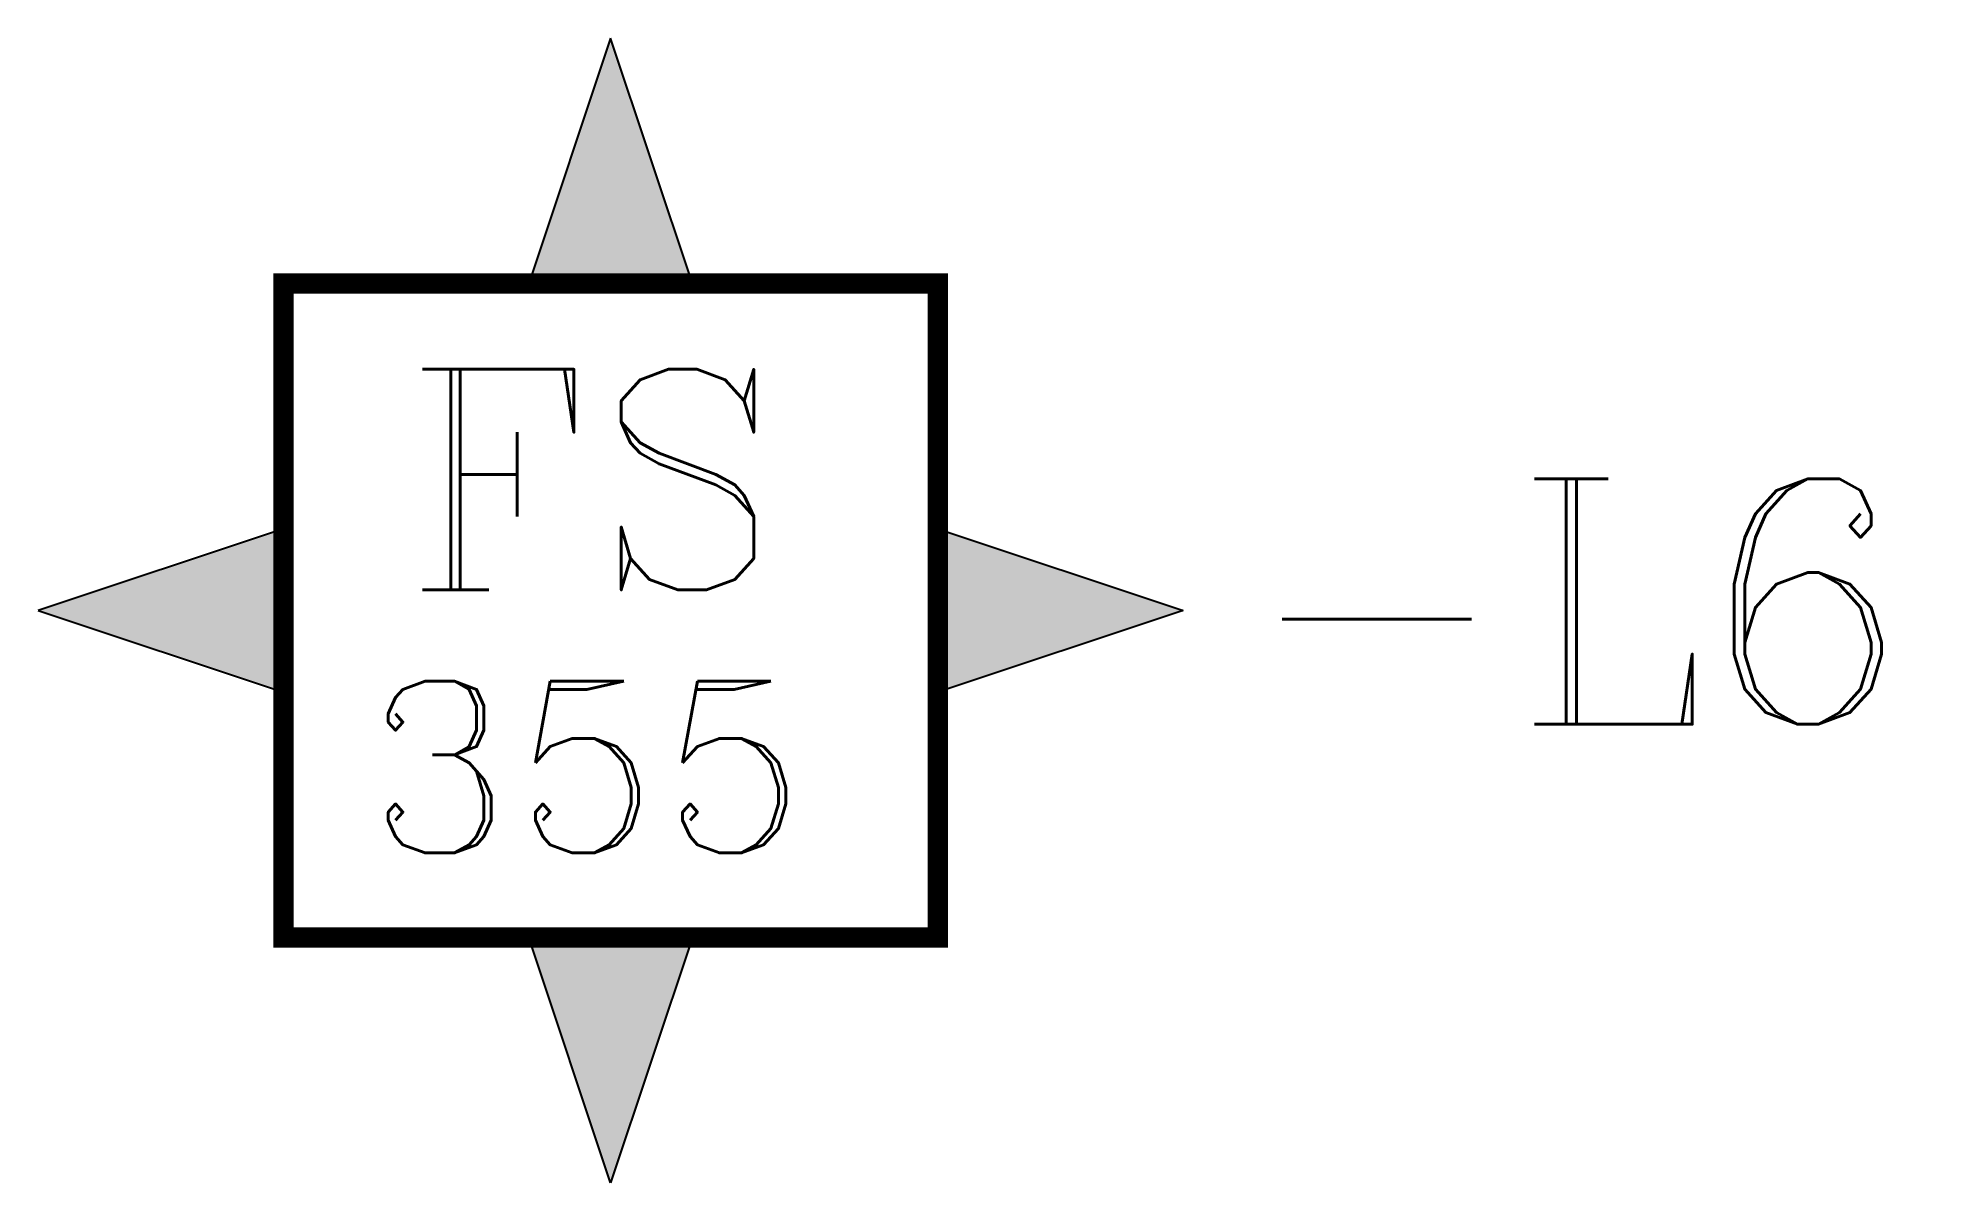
# Model space of a CAD drawing. Header units: inches. Extents: x -16.8 to 39, y -15.3 to 18.1.
import ezdxf

# ---------------------------------------------------------------- set-up
doc = ezdxf.new("R2010")
doc.units = ezdxf.units.IN
doc.header["$LTSCALE"] = 48
doc.header["$MEASUREMENT"] = 0
doc.styles.add('FSL12-1', font='complex.shx')

msp = doc.modelspace()

# ---------------------------------------------------------------- wipeouts: each hides what was drawn before it
msp.add_wipeout([(-9.647, 10.976), (39.001, 10.976), (39.001, -8.147), (-9.647, -8.147)])

# ---------------------------------------------------------------- next in the draw order: hatches: boundary and pattern name
for points in [[(-0.086, 18.148), (-2.476, 10.976), (2.305, 10.976)], [(-16.819, 1.415), (-9.647, -0.976), (-9.647, 3.805)], [(16.648, 1.415), (9.476, -0.976), (9.476, 3.805)], [(-0.086, -15.319), (-2.476, -8.147), (2.305, -8.147)]]:
    msp.add_hatch(color=256).paths.add_polyline_path(points)

# ---------------------------------------------------------------- next in the draw order: linework, layer by layer
for p, q in [((-0.086, 18.148), (-2.476, 10.976)), ((2.305, 10.976), (-0.086, 18.148)), ((-9.647, 3.805), (-16.819, 1.415)), ((9.476, 3.805), (16.648, 1.415)), ((-16.819, 1.415), (-9.647, -0.976)), ((16.648, 1.415), (9.476, -0.976)), ((-0.086, -15.319), (-2.476, -8.147)), ((2.305, -8.147), (-0.086, -15.319))]:
    msp.add_line(p, q)
at = {"const_width": 0.598}
msp.add_lwpolyline([(-9.647, -8.147), (9.476, -8.147), (9.476, 10.976), (-9.647, 10.976)], close=True, dxfattribs=at)

# ---------------------------------------------------------------- next in the draw order: texts
at = {"linetype": 'Continuous', "attachment_point": 1, "style": 'FSL12-1'}
for s, insert, char_height, width in [('FS', (-6.14, 8.469), 6.4547, 93.18955), ('-L6', (18.314, 5.261), 7.1719, 103.54395), ('355', (-7.232, -0.653), 5.0203, 72.48076)]:
    msp.add_mtext(s, dxfattribs=dict(at, insert=insert, char_height=char_height, width=width))

doc.saveas('drawing.dxf')
